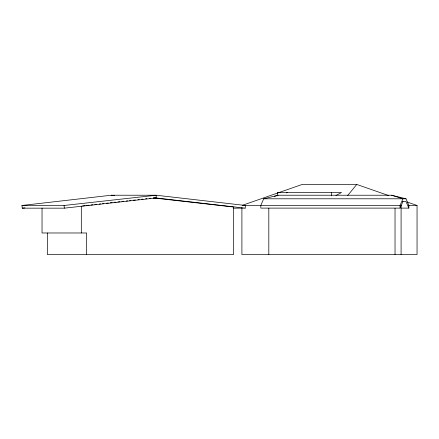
<?xml version="1.0" encoding="UTF-8"?>
<svg xmlns="http://www.w3.org/2000/svg" width="439" height="439" viewBox="0 0 439 439"><rect width="100%" height="100%" fill="white"/><g stroke="black" fill="none" stroke-linecap="round" stroke-linejoin="round"><path stroke-width="0.66" d="M42.034 208.102L42.034 232.983L86.642 232.983L86.642 254.554M81.314 232.983L81.314 206.083M268.816 254.554L268.816 208.146M395.034 254.554L395.034 208.146M401.087 254.554L401.087 205.222M408.852 208.113L408.907 205.479L406.009 198.796L391.604 195.229L278.189 195.229L263.68 198.796L260.782 205.479L260.837 208.113L400.083 208.113L402.98 201.43L405.954 201.424L408.852 208.113L401.345 208.113M245.154 208.163L245.45 205.479L156.191 195.229L111.21 195.229L21.95 205.479L22.246 208.163L64.352 208.163L156.185 197.945L245.154 208.163L233.608 208.163M400.083 208.113L400.028 205.479L402.925 198.796L391.604 195.229M347.688 195.487L356.764 184.446L388.828 195.635M286.645 192.842L287.265 192.507M335.917 195.542L341.509 192.507L277.333 192.507L277.333 195.876M242.542 205.26L302.191 184.446L356.764 184.446M274.38 196.42L278.189 195.229M22.246 208.163L24.963 207.85M82.598 205.94L85.171 205.65M86.456 205.501L89.029 205.211M90.961 204.991L92.887 204.777M94.819 204.558L96.75 204.338M99.318 204.047L100.608 203.905M102.534 203.685L103.823 203.537M106.392 203.246L108.323 203.027M110.255 202.813L112.181 202.593M114.113 202.374L116.039 202.154M117.97 201.94L119.896 201.72M121.828 201.501L123.76 201.281M126.328 200.991L127.617 200.848M129.543 200.628L130.833 200.48M133.407 200.189L135.333 199.97M137.906 199.679L139.19 199.536M141.764 199.246L143.048 199.097M145.622 198.807L146.911 198.664M149.479 198.373L150.769 198.225M21.95 205.479L64.056 205.479L156.191 195.229L156.185 197.945L153.343 197.934L233.543 207.01L233.548 254.554L47.363 254.554L47.363 232.983M263.68 198.796L406.009 198.796M402.98 201.43L402.283 201.397M242.734 205.479L400.028 205.479M408.204 205.479L417.05 205.479L417.05 254.554L241.905 254.554L241.905 207.526M111.21 195.229L114.595 195.607M407.43 202.127L417.05 205.479M64.056 205.479L64.352 208.163M331.571 192.507L331.571 195.876"/></g></svg>
